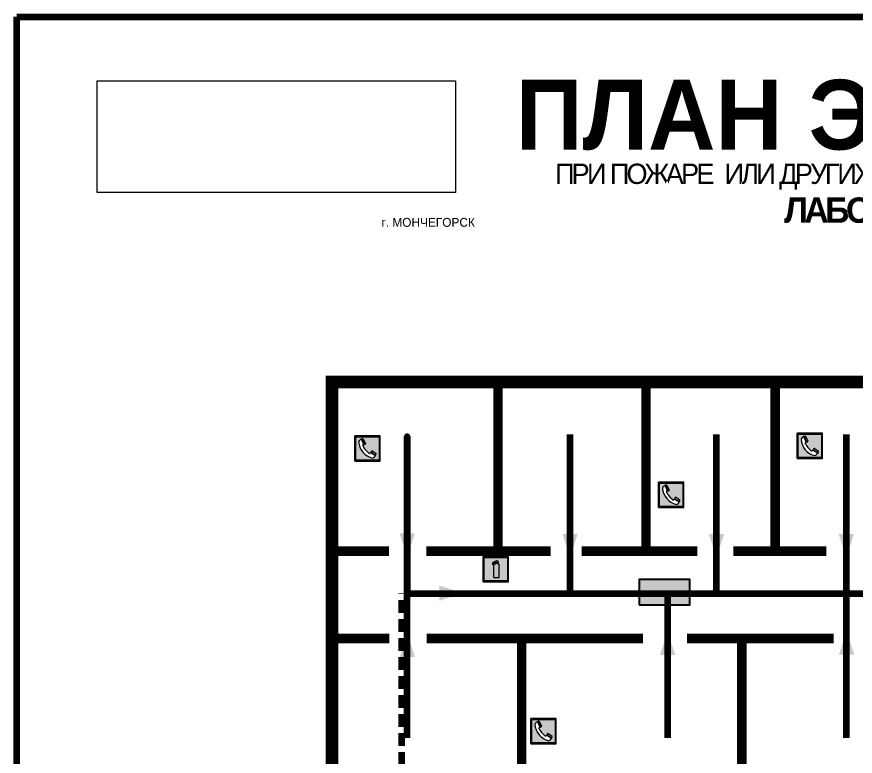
# Model space of a CAD drawing. Header units: millimetres. Extents: x 13810 to 67229, y 12374 to 21950.
# Drawn here: x 39712.7 to 39977.4, y 20433.6 to 20667 of the extents above; entities that cross this region are included whole.
import ezdxf

# ---------------------------------------------------------------- set-up
doc = ezdxf.new("R2010")
doc.units = ezdxf.units.MM
doc.linetypes.add('{ Wide Dash }', pattern=[12, 4, -2, 4, -2])
doc.layers.add('План_Штампы', color=7, linetype='Continuous')
doc.styles.add('обычный', font='arial.ttf')
picture_1 = doc.add_image_def('image1.jpg', size_in_pixel=(337, 105))

# ---------------------------------------------------------------- blocks, each defined once
blk = doc.blocks.new('A$C32E8229D')
at = {"true_color": 0xffffff}
blk.add_hatch(color=7, dxfattribs=at).paths.add_polyline_path([(0, 0), (0, -8), (16, -8), (16, 0)])
h = blk.add_hatch(color=126)
h.paths.add_polyline_path([(0.2, -0.2), (15.8, -0.2), (15.8, -7.8), (0.2, -7.8)])
h.paths.add_polyline_path([(13.49, -2.05), (12.08, -2.05), (11.37, -2.63, 0.162397), (11.29, -2.84), (11.29, -3.63), (10.35, -3.63), (10.35, -4.05), (11.68, -4.05), (11.68, -3.48), (12.26, -4.28), (11.29, -5.1), (11.29, -6.78), (11.85, -6.78), (11.85, -5.44), (12.8, -4.64), (12.8, -5.94), (14.46, -5.94), (14.46, -5.39), (13.45, -5.39), (13.45, -3.97), (12.46, -2.59), (13.15, -2.59), (13.69, -3.34), (14.18, -3)], flags=16)
h.paths.add_polyline_path([(10.74, -1.82, 1), (11.8, -1.82, 1)], flags=16)
h.paths.add_polyline_path([(9.39, -3.59), (5.99, -3.59), (6.56, -3.03), (5.91, -3.03), (5.1, -3.83), (5.91, -4.64), (6.56, -4.64), (5.99, -4.09), (9.39, -4.09)], flags=16)
h.paths.add_polyline_path([(4.29, -1.08), (1.72, -1.08), (1.72, -6.6), (4.29, -6.6)], flags=16)
at = {"color": 126}
blk.add_lwpolyline([(16, -8), (0, -8), (0, 0), (16, 0)], close=True, dxfattribs=at)
blk = doc.blocks.new('A$C456E1F9C')
at = {"lineweight": 5}
h = blk.add_hatch(color=242, dxfattribs=at)
h.paths.add_polyline_path([(0.51, -1.47), (0.51, -13.26), (12.29, -13.26), (12.29, -1.47)])
h.paths.add_polyline_path([(5.42, -4.95, -0.254479), (4.78, -5.4), (3.52, -2.53, -0.209735), (4.23, -2.4)], flags=16)
h.paths.add_polyline_path([(8.53, -8.6), (10.87, -10.17), (10.54, -10.76), (8.03, -9.13, -0.192251)], flags=16)
h.paths.add_polyline_path([(4.61, -5.49, 0.005518), (3.87, -5.72, 0.128647), (7.49, -10.01, 0.00809), (7.83, -9.33), (10.47, -10.97, -0.16736), (8.99, -12.25, -0.327862), (1.95, -3.95, -0.166952), (3.36, -2.62)], flags=16)
at = {"color": 242, "lineweight": 5}
for p, q in [((0, -13.77), (0, -0.97)), ((12.8, -0.97), (0, -0.97)), ((4.61, -5.49), (3.36, -2.62)), ((3.52, -2.53), (4.78, -5.4)), ((4.23, -2.4), (5.42, -4.95)), ((12.8, -13.77), (12.8, -0.97)), ((7.83, -9.33), (10.47, -10.97)), ((8.03, -9.13), (10.54, -10.76)), ((10.81, -10.12), (8.53, -8.6)), ((10.54, -10.76), (10.8, -10.3)), ((10.8, -10.3), (10.81, -10.12)), ((0, -13.77), (12.8, -13.77))]:
    blk.add_line(p, q, dxfattribs=at)
blk.add_lwpolyline([(0.51, -1.47), (12.29, -1.47), (12.29, -13.26), (0.51, -13.26)], close=True, dxfattribs=at)
for centre, radius, start, end in [((4.59, -5.34), 2.99, 114.2845, 152.1974), ((11.12, -3.31), 9.19, 183.9915, 256.6009), ((4.02, -3.27), 0.891, 76.3284, 123.7092), ((14.98, -39.1), 35.17, 107.1487, 108.4135), ((13.86, -0.94), 11.08, 205.5536, 234.8762), ((4.68, -4.59), 0.824, 276.9621, 334.0723), ((-13.31, 0.8), 23.44, 332.5487, 334.4027), ((8.94, -9.5), 0.989, 114.4092, 157.9388), ((7.87, -9.46), 3, 291.9291, 329.9329)]:
    blk.add_arc(centre, radius, start, end, dxfattribs=at)
blk = doc.blocks.new('A$C3AD82952')
at = {"true_color": 0xf5f5ff}
h = blk.add_hatch(color=7, dxfattribs=at)
h.dxf.hatch_style = 1
h.paths.add_polyline_path([(8.21, 8.73, 0.414214), (7.89, 9.05), (7.22, 9.05), (7.22, 9.92), (7.59, 9.92, 1), (7.57, 10.36), (7.22, 10.36), (7.22, 10.6), (6.43, 10.6), (6.43, 10.36), (6.01, 10.36), (4.74, 9.59), (4.74, 8.69), (4.98, 8.73), (4.98, 9.26), (6.12, 9.91), (6.43, 9.91), (6.43, 9.05), (5.76, 9.05, 0.414214), (5.44, 8.73), (5.44, 2.2), (8.21, 2.2)], flags=0)
h.paths.add_polyline_path([(12.8, 12.8), (0, 12.8), (0, 0), (12.8, 0)])
h.paths.add_polyline_path([(0.51, 12.29), (12.29, 12.29), (12.29, 0.51), (0.51, 0.51)], flags=16)
h.paths.add_polyline_path([(4.74, 9.59), (6.01, 10.36), (6.43, 10.36), (6.43, 10.6), (7.22, 10.6), (7.22, 10.36), (7.59, 10.36, -0.94586), (7.59, 9.92), (7.22, 9.92), (7.22, 9.05), (7.89, 9.05, -0.414214), (8.21, 8.73), (8.21, 2.2), (5.44, 2.2), (5.44, 8.73, -0.414214), (5.76, 9.05), (6.43, 9.05), (6.43, 9.91), (6.12, 9.91), (4.98, 9.26), (4.98, 8.73), (4.74, 8.69)], flags=0)
h = blk.add_hatch(color=242)
h.dxf.hatch_style = 1
h.paths.add_polyline_path([(12.29, 12.29), (0.51, 12.29), (0.51, 0.51), (12.29, 0.51)])
h.paths.add_polyline_path([(4.74, 8.69), (4.74, 9.59), (6.01, 10.36), (6.43, 10.36), (6.43, 10.6), (7.22, 10.6), (7.22, 10.36), (7.59, 10.36, -0.94586), (7.59, 9.92), (7.22, 9.92), (7.22, 9.05), (7.89, 9.05, -0.414214), (8.21, 8.73), (8.21, 2.2), (5.44, 2.2), (5.44, 8.73, -0.414214), (5.76, 9.05), (6.43, 9.05), (6.43, 9.91), (6.12, 9.91), (4.98, 9.26), (4.98, 8.73)], flags=16)
h = blk.add_hatch(color=7, dxfattribs=at)
h.dxf.hatch_style = 1
h.paths.add_polyline_path([(8.21, 8.73, 0.414214), (7.89, 9.05), (7.22, 9.05), (7.22, 9.92), (7.59, 9.92, 1), (7.57, 10.36), (7.22, 10.36), (7.22, 10.6), (6.43, 10.6), (6.43, 10.36), (6.01, 10.36), (4.74, 9.59), (4.74, 8.69), (4.98, 8.73), (4.98, 9.26), (6.12, 9.91), (6.43, 9.91), (6.43, 9.05), (5.76, 9.05, 0.414214), (5.44, 8.73), (5.44, 2.2), (8.21, 2.2)])
at = {"color": 242, "lineweight": 5}
for p, q in [((0, 0), (0, 12.8)), ((0, 12.8), (12.8, 12.8)), ((12.8, 0), (12.8, 12.8)), ((6.01, 10.36), (4.74, 9.59)), ((4.74, 9.59), (4.74, 8.69)), ((4.74, 8.69), (4.98, 8.73)), ((4.98, 9.26), (6.12, 9.91)), ((4.98, 8.73), (4.98, 9.26)), ((5.44, 2.2), (5.44, 8.73)), ((5.76, 9.05), (6.43, 9.05)), ((6.01, 10.36), (6.43, 10.36)), ((6.12, 9.91), (6.43, 9.91)), ((7.22, 10.6), (6.43, 10.6)), ((6.43, 10.6), (6.43, 10.36)), ((6.43, 9.91), (6.43, 9.05)), ((7.22, 10.36), (7.22, 10.6)), ((7.59, 10.36), (7.22, 10.36)), ((7.22, 9.05), (7.22, 9.92)), ((7.59, 9.92), (7.22, 9.92)), ((7.89, 9.05), (7.22, 9.05)), ((8.21, 2.2), (8.21, 8.73)), ((0, 0), (12.8, 0)), ((5.44, 2.2), (8.21, 2.2))]:
    blk.add_line(p, q, dxfattribs=at)
blk.add_lwpolyline([(0.51, 12.29), (12.29, 12.29), (12.29, 0.51), (0.51, 0.51)], close=True, dxfattribs=at)
for centre, radius, start, end in [((5.76, 8.73), 0.32, 90, 180), ((7.58, 10.14), 0.223, 273.1875, 86.8125), ((7.89, 8.73), 0.32, 0, 90)]:
    blk.add_arc(centre, radius, start, end, dxfattribs=at)

msp = doc.modelspace()

# ---------------------------------------------------------------- linework, layer by layer
at = {"color": 2, "lineweight": 100}
msp.add_lwpolyline([(39712.67, 20666.99), (40312.67, 20666.99), (40312.67, 20271.99), (39712.67, 20271.99)], close=True, dxfattribs=at)
at = {"lineweight": 100}
for points, const_width in [([(39827.72, 20403.31), (39812.19, 20403.31), (39812.19, 20551.75), (40221.99, 20551.75), (40221.99, 20403.31), (39840.88, 20403.31)], 4), ([(39864.6, 20498.33), (39864.6, 20551.75)], 3), ([(39911.33, 20498.33), (39911.33, 20551.75)], 3), ([(39952.13, 20498.33), (39952.13, 20551.75)], 3), ([(39812.19, 20498.33), (39830.16, 20498.33)], 3), ([(39841.94, 20498.33), (39881.23, 20498.33)], 3), ([(39891.05, 20498.33), (39927.59, 20498.33)], 3), ([(39938.86, 20498.33), (39968.3, 20498.33)], 3), ([(39812.19, 20470.79), (39830.35, 20470.79)], 3), ([(39842.1, 20470.79), (39910.36, 20470.79)], 3), ([(39872.09, 20470.79), (39872.09, 20403.31)], 3), ([(39924.31, 20470.79), (39970.59, 20470.79)], 3), ([(39941.61, 20470.79), (39941.61, 20403.31)], 3)]:
    msp.add_lwpolyline(points, dxfattribs=dict(at, const_width=const_width))
at = {"color": 126, "lineweight": 100, "true_color": 0x008754}
for points in [[(39835.94, 20439.45), (39835.94, 20534.5), (39835.94, 20484.97), (40211.25, 20484.97), (40211.25, 20464.67)], [(39887.39, 20484.97), (39887.39, 20535.12)], [(39933.61, 20484.97), (39933.61, 20535.12)], [(39974.61, 20439.45), (39974.61, 20535.12)], [(39918.12, 20484.97), (39918.12, 20439.45)]]:
    msp.add_lwpolyline(points, dxfattribs=at)
at = {"color": 126, "linetype": '{ Wide Dash }', "lineweight": 100, "true_color": 0x008754}
msp.add_lwpolyline([(39807.58, 20388.9), (39834.21, 20388.9), (39834.21, 20484.99)], dxfattribs=at)
at = {"layer": 'План_Штампы', "color": 126, "true_color": 0x008754}
for points in [[(39833.52, 20503.94), (39838.33, 20503.93), (39835.95, 20496.55)], [(39884.94, 20503.73), (39889.75, 20503.72), (39887.37, 20496.34)], [(39931.16, 20503.73), (39935.97, 20503.72), (39933.59, 20496.34)], [(39972.17, 20503.73), (39976.97, 20503.72), (39974.59, 20496.34)], [(39846.11, 20482.68), (39846.13, 20487.48), (39853.5, 20485.1)], [(39838.4, 20464.93), (39833.59, 20464.94), (39835.98, 20472.32)], [(39920.57, 20465.56), (39915.76, 20465.57), (39918.15, 20472.95)], [(39977.07, 20465.71), (39972.26, 20465.72), (39974.64, 20473.1)]]:
    msp.add_solid(points, dxfattribs=at)

# ---------------------------------------------------------------- block references
at = {"xscale": 0.625, "yscale": 0.625, "zscale": 0.625}
for name, p in [('A$C456E1F9C', (39819.39, 20535.34)), ('A$C456E1F9C', (39959.06, 20536.14)), ('A$C456E1F9C', (39915.29, 20520.71)), ('A$C3AD82952', (39859.88, 20488.63)), ('A$C456E1F9C', (39875, 20446.17))]:
    msp.add_blockref(name, p, dxfattribs=at)
at = {"layer": 'План_Штампы', "color": 126, "true_color": 0x008754, "xscale": -1}
msp.add_blockref('A$C32E8229D', (39925.22, 20489.38), dxfattribs=at)

# ---------------------------------------------------------------- texts
at = {"lineweight": 0, "style": 'обычный'}
for s, insert, char_height, width, attachment_point in [('{\\fProxima Nova Rg|b1|i0|c204|p2;ПЛАН ЭВАКУАЦИИ}', (39870.21, 20647.09), 22, 493.8901, 1), ('\\pi-8.4,l8.4,t8.4;{\\fProxima Nova Rg|b0|i0|c204|p2;г. МОНЧЕГОРСК\\H1.1997x; }', (39842.55, 20602.09), 2.8, 126.6484, 5)]:
    msp.add_mtext(s, dxfattribs=dict(at, insert=insert, char_height=char_height, width=width, attachment_point=attachment_point))
at = {"color": 0, "lineweight": 0, "insert": (40020.08, 20615.25), "char_height": 8, "width": 449.2158, "attachment_point": 5, "style": 'обычный'}
msp.add_mtext('{\\fArial Black|b1|i0|c204|p34;\\H2x;\\T0.85;  \\fArial Narrow|b0|i0|c204|p34;\\H0.8x;\\W0.9;\\P\\fProxima Nova Rg|b0|i0|c204|p2;\\H0.5x;\\W1;\\C256;ПРИ ПОЖАРЕ  ИЛИ ДРУГИХ ЧРЕЗВЫЧАЙНЫХ СИТУАЦИЯХ  ИЗ ПОМЕЩЕНИЙ \\fProxima Nova Rg|b1|i0|c204|p2;\\H1.25x;\\PЛАБОРАТОРНОГО КОРПУСА\\P2 ЭТАЖ}', dxfattribs=at)

# ---------------------------------------------------------------- pictures from other files: only their frames are drawn
at = {"color": 7, "lineweight": 0, "true_color": 0xf5f5ff}
image = msp.add_image(picture_1, insert=(39738.04, 20611.52), size_in_units=(113.11, 35.24), dxfattribs=at)
image.dxf.flags = 7

doc.saveas('drawing.dxf')
